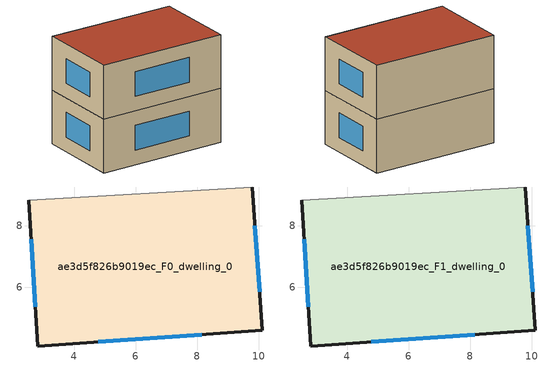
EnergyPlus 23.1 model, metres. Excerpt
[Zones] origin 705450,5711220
ae3d5f826b9019ec_F0_dwelling_0
 floor ground (EU_floor_Construction): 9.79,9.26 10.12,4.6 2.81,4.09 2.52,8.83 z0
 wall outside (EU_wall_Construction): 2.52,8.83 2.81,4.09 10.12,4.6 9.79,9.26 z0:3
 wall adiabatic (EU_wall_Construction): 9.79,9.26 2.52,8.83 z0:3
 window (EU_Window_Construction): 2.6,7.55 2.74,5.37 / 10.03,5.86 9.88,8 / 4.79,4.23 8.15,4.46 z0.81:2.19
ae3d5f826b9019ec_F1_dwelling_0
 floor to ae3d5f826b9019ec_F0_dwelling_0 (EU_floor_Construction): 9.79,9.26 10.12,4.6 2.81,4.09 2.52,8.83 z3
 wall outside (EU_wall_Construction): 2.52,8.83 2.81,4.09 10.12,4.6 9.79,9.26 z3:6
 wall adiabatic (EU_wall_Construction): 9.79,9.26 2.52,8.83 z3:6
 window (EU_Window_Construction): 2.6,7.55 2.74,5.37 / 10.03,5.86 9.88,8 / 4.79,4.23 8.15,4.46 z3.81:5.19
 roof outside (EU_roof_Construction): 10.12,4.6 9.79,9.26 2.52,8.83 2.81,4.09 z6
shading: 9.79,9.26 2.52,8.83 z0:6
[Building]
EU S2 Campaign: North Axis=0; Terrain=City; Solar Distribution=FullExterior
[Site:Location]
London: Latitude=51.5; Longitude=-0.5; Time Zone=0; Elevation=25
[SizingPeriod:WeatherFileDays]
AnnualSizingPeriod: Begin Month=1; Begin Day of Month=1; End Month=12; End Day of Month=31; Day of Week for Start Day=Monday; Use Weather File Daylight Saving Period=No; Use Weather File Rain and Snow Indicators=No
[MATERIAL]
EU_InternalMass_Material: Roughness=MediumRough; Thickness=0.1; Conductivity=1; Density=1800; Specific Heat=900; Thermal Absorptance=0.9; Solar Absorptance=0.7; Visible Absorptance=0.7
[MATERIAL:NOMASS] Roughness=MediumRough; Thermal Absorptance=0.9; Solar Absorptance=0.7; Visible Absorptance=0.7
Name | Thermal Resistance
EU_wall_NoMass | 0.555556
EU_roof_NoMass | 0.510204
EU_floor_NoMass | 1.68919
[WINDOWMATERIAL:SIMPLEGLAZINGSYSTEM]
EU_Window_SimpleGlazing: UFactor=3.96; Solar Heat Gain Coefficient=0.85; Visible Transmittance=0.85
[CONSTRUCTION]
EU_wall_Construction: EU_wall_NoMass
EU_roof_Construction: EU_roof_NoMass
EU_floor_Construction: EU_floor_NoMass
EU_Window_Construction: EU_Window_SimpleGlazing
EU_InternalMass_Construction: EU_InternalMass_Material
[ZONE] Type=1; Multiplier=1; Ceiling Height=autocalculate; Volume=103.269; Floor Area=autocalculate; Part of Total Floor Area=Yes
ae3d5f826b9019ec_F0_dwelling_0; ae3d5f826b9019ec_F1_dwelling_0
[INTERNALMASS] Construction=EU_InternalMass_Construction; Surface Area=34.4228
Name | Zone or ZoneList
ae3d5f826b9019ec_F0_dwelling_0_EU_InternalMass | ae3d5f826b9019ec_F0_dwelling_0
ae3d5f826b9019ec_F1_dwelling_0_EU_InternalMass | ae3d5f826b9019ec_F1_dwelling_0
[OTHEREQUIPMENT] Fuel Type=Electricity; Design Level Calculation Method=Watts/Area; Power per Zone Floor Area=1; Fraction Latent=0; Fraction Radiant=0; Fraction Lost=0; Carbon Dioxide Generation Rate=0; EndUse Subcategory=EU_Step8_InternalGains
Name | Zone or ZoneList or Space or SpaceList | Schedule
EU_Step8_InternalGain_ae3d5f826b9019ec_F0_dwelling_0_f000 | ae3d5f826b9019ec_F0_dwelling_0 | EU_Step8_GainSchedule_ae3d5f826b9019ec_F0_dwelling_0_f000
EU_Step8_InternalGain_ae3d5f826b9019ec_F1_dwelling_0_f000 | ae3d5f826b9019ec_F1_dwelling_0 | EU_Step8_GainSchedule_ae3d5f826b9019ec_F1_dwelling_0_f000
[ZONEVENTILATION:DESIGNFLOWRATE] Schedule=EU_AlwaysOn; Design Flow Rate Calculation Method=AirChanges/Hour; Air Changes per Hour=0.48; Ventilation Type=Natural; Fan Pressure Rise=0; Fan Total Efficiency=1; Constant Term Coefficient=1; Temperature Term Coefficient=0; Velocity Term Coefficient=0; Velocity Squared Term Coefficient=0; Minimum Indoor Temperature=-100; Maximum Indoor Temperature=100; Delta Temperature=-100; Minimum Outdoor Temperature=-100; Maximum Outdoor Temperature=100; Maximum Wind Speed=40
Name | Zone or ZoneList or Space or SpaceList
EU_ConstantAir_ae3d5f826b9019ec_F0_dwelling_0 | ae3d5f826b9019ec_F0_dwelling_0
EU_ConstantAir_ae3d5f826b9019ec_F1_dwelling_0 | ae3d5f826b9019ec_F1_dwelling_0
[HVACTEMPLATE:THERMOSTAT] Constant Heating Setpoint=20; Constant Cooling Setpoint=50
EU_HeatOnly_ae3d5f826b9019ec_F0_dwelling_0; EU_HeatOnly_ae3d5f826b9019ec_F1_dwelling_0
[HVACTEMPLATE:ZONE:IDEALLOADSAIRSYSTEM] System Availability Schedule=EU_AlwaysOn; Maximum Heating Supply Air Temperature=50; Minimum Cooling Supply Air Temperature=13; Maximum Heating Supply Air Humidity Ratio=0.0156; Minimum Cooling Supply Air Humidity Ratio=0.0077; Heating Limit=NoLimit; Cooling Limit=NoLimit; Heating Availability Schedule=EU_AlwaysOn; Cooling Availability Schedule=EU_CoolingOff; Dehumidification Control Type=ConstantSensibleHeatRatio; Cooling Sensible Heat Ratio=0.7; Dehumidification Setpoint=60; Humidification Control Type=None; Humidification Setpoint=30; Outdoor Air Method=None; Outdoor Air Flow Rate per Person=0.00944; Outdoor Air Flow Rate per Zone Floor Area=0; Outdoor Air Flow Rate per Zone=0; Demand Controlled Ventilation Type=None; Outdoor Air Economizer Type=NoEconomizer; Heat Recovery Type=None; Sensible Heat Recovery Effectiveness=0.7; Latent Heat Recovery Effectiveness=0.65
Name | Template Thermostat
ae3d5f826b9019ec_F0_dwelling_0 | EU_HeatOnly_ae3d5f826b9019ec_F0_dwelling_0
ae3d5f826b9019ec_F1_dwelling_0 | EU_HeatOnly_ae3d5f826b9019ec_F1_dwelling_0
[SIZING:ZONE] Zone Cooling Design Supply Air Temperature Input Method=SupplyAirTemperature; Zone Cooling Design Supply Air Temperature=13; Zone Heating Design Supply Air Temperature Input Method=SupplyAirTemperature; Zone Heating Design Supply Air Temperature=50; Zone Cooling Design Supply Air Humidity Ratio=0.008; Zone Heating Design Supply Air Humidity Ratio=0.008; Cooling Design Air Flow Method=DesignDay; Cooling Design Air Flow Rate=0; Cooling Minimum Air Flow per Zone Floor Area=0.000762; Cooling Minimum Air Flow=0; Cooling Minimum Air Flow Fraction=0.2; Heating Design Air Flow Method=DesignDay; Heating Design Air Flow Rate=0; Heating Maximum Air Flow per Zone Floor Area=0.002032; Heating Maximum Air Flow=0.141576; Heating Maximum Air Flow Fraction=0.3; Account for Dedicated Outdoor Air System=No; Dedicated Outdoor Air System Control Strategy=NeutralSupplyAir; Dedicated Outdoor Air Low Setpoint Temperature for Design=autosize; Dedicated Outdoor Air High Setpoint Temperature for Design=autosize; Zone Load Sizing Method=Sensible Load Only No Latent Load; Zone Latent Cooling Design Supply Air Humidity Ratio Input Method=HumidityRatioDifference; Zone Cooling Design Supply Air Humidity Ratio Difference=0.005; Zone Latent Heating Design Supply Air Humidity Ratio Input Method=HumidityRatioDifference; Zone Humidification Design Supply Air Humidity Ratio Difference=0.005
ae3d5f826b9019ec_F0_dwelling_0; ae3d5f826b9019ec_F1_dwelling_0
[SCHEDULE:CONSTANT]
Name | Hourly Value
EU_AlwaysOn | 1
EU_CoolingOff | 0
[SCHEDULE:FILE] Column Number=1; Rows to Skip at Top=0; Number of Hours of Data=8760; Column Separator=Comma; Interpolate to Timestep=No; Minutes per Item=60; Adjust Schedule for Daylight Savings=Yes
Name | File
EU_Step8_GainSchedule_ae3d5f826b9019ec_F0_dwelling_0_f000 | ../../schedules/ae3d5f826b9019ec/ae3d5f826b9019ec_F0_dwelling_0_f000_gain.csv
EU_Step8_GainSchedule_ae3d5f826b9019ec_F1_dwelling_0_f000 | ../../schedules/ae3d5f826b9019ec/ae3d5f826b9019ec_F1_dwelling_0_f000_gain.csv
